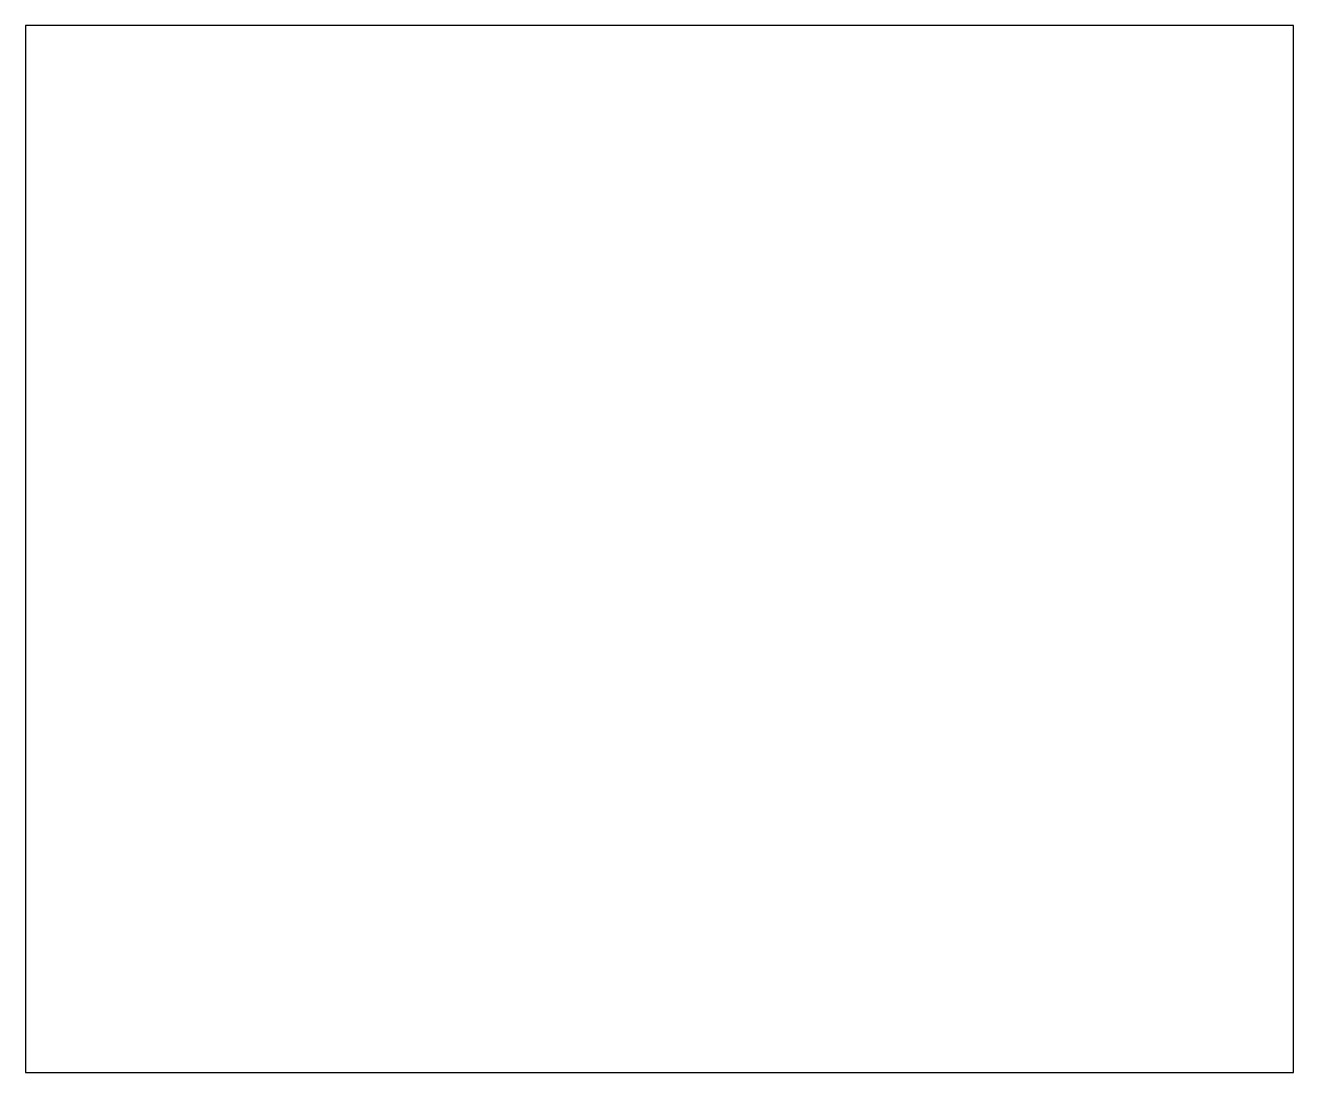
# Model space of a CAD drawing. Extents: x -7.8 to 7.8, y -6.4 to 6.4.
import ezdxf

# ---------------------------------------------------------------- set-up
doc = ezdxf.new("R2010")
doc.units = 0
doc.layers.get('0').update_dxf_attribs({"linetype": 'continuous'})

msp = doc.modelspace()

# ---------------------------------------------------------------- linework, layer by layer
at = {"color": 7}
msp.add_lwpolyline([(-7.75, -6.4), (7.75, -6.4), (7.75, 6.4), (-7.75, 6.4)], close=True, dxfattribs=at)

doc.saveas('drawing.dxf')
